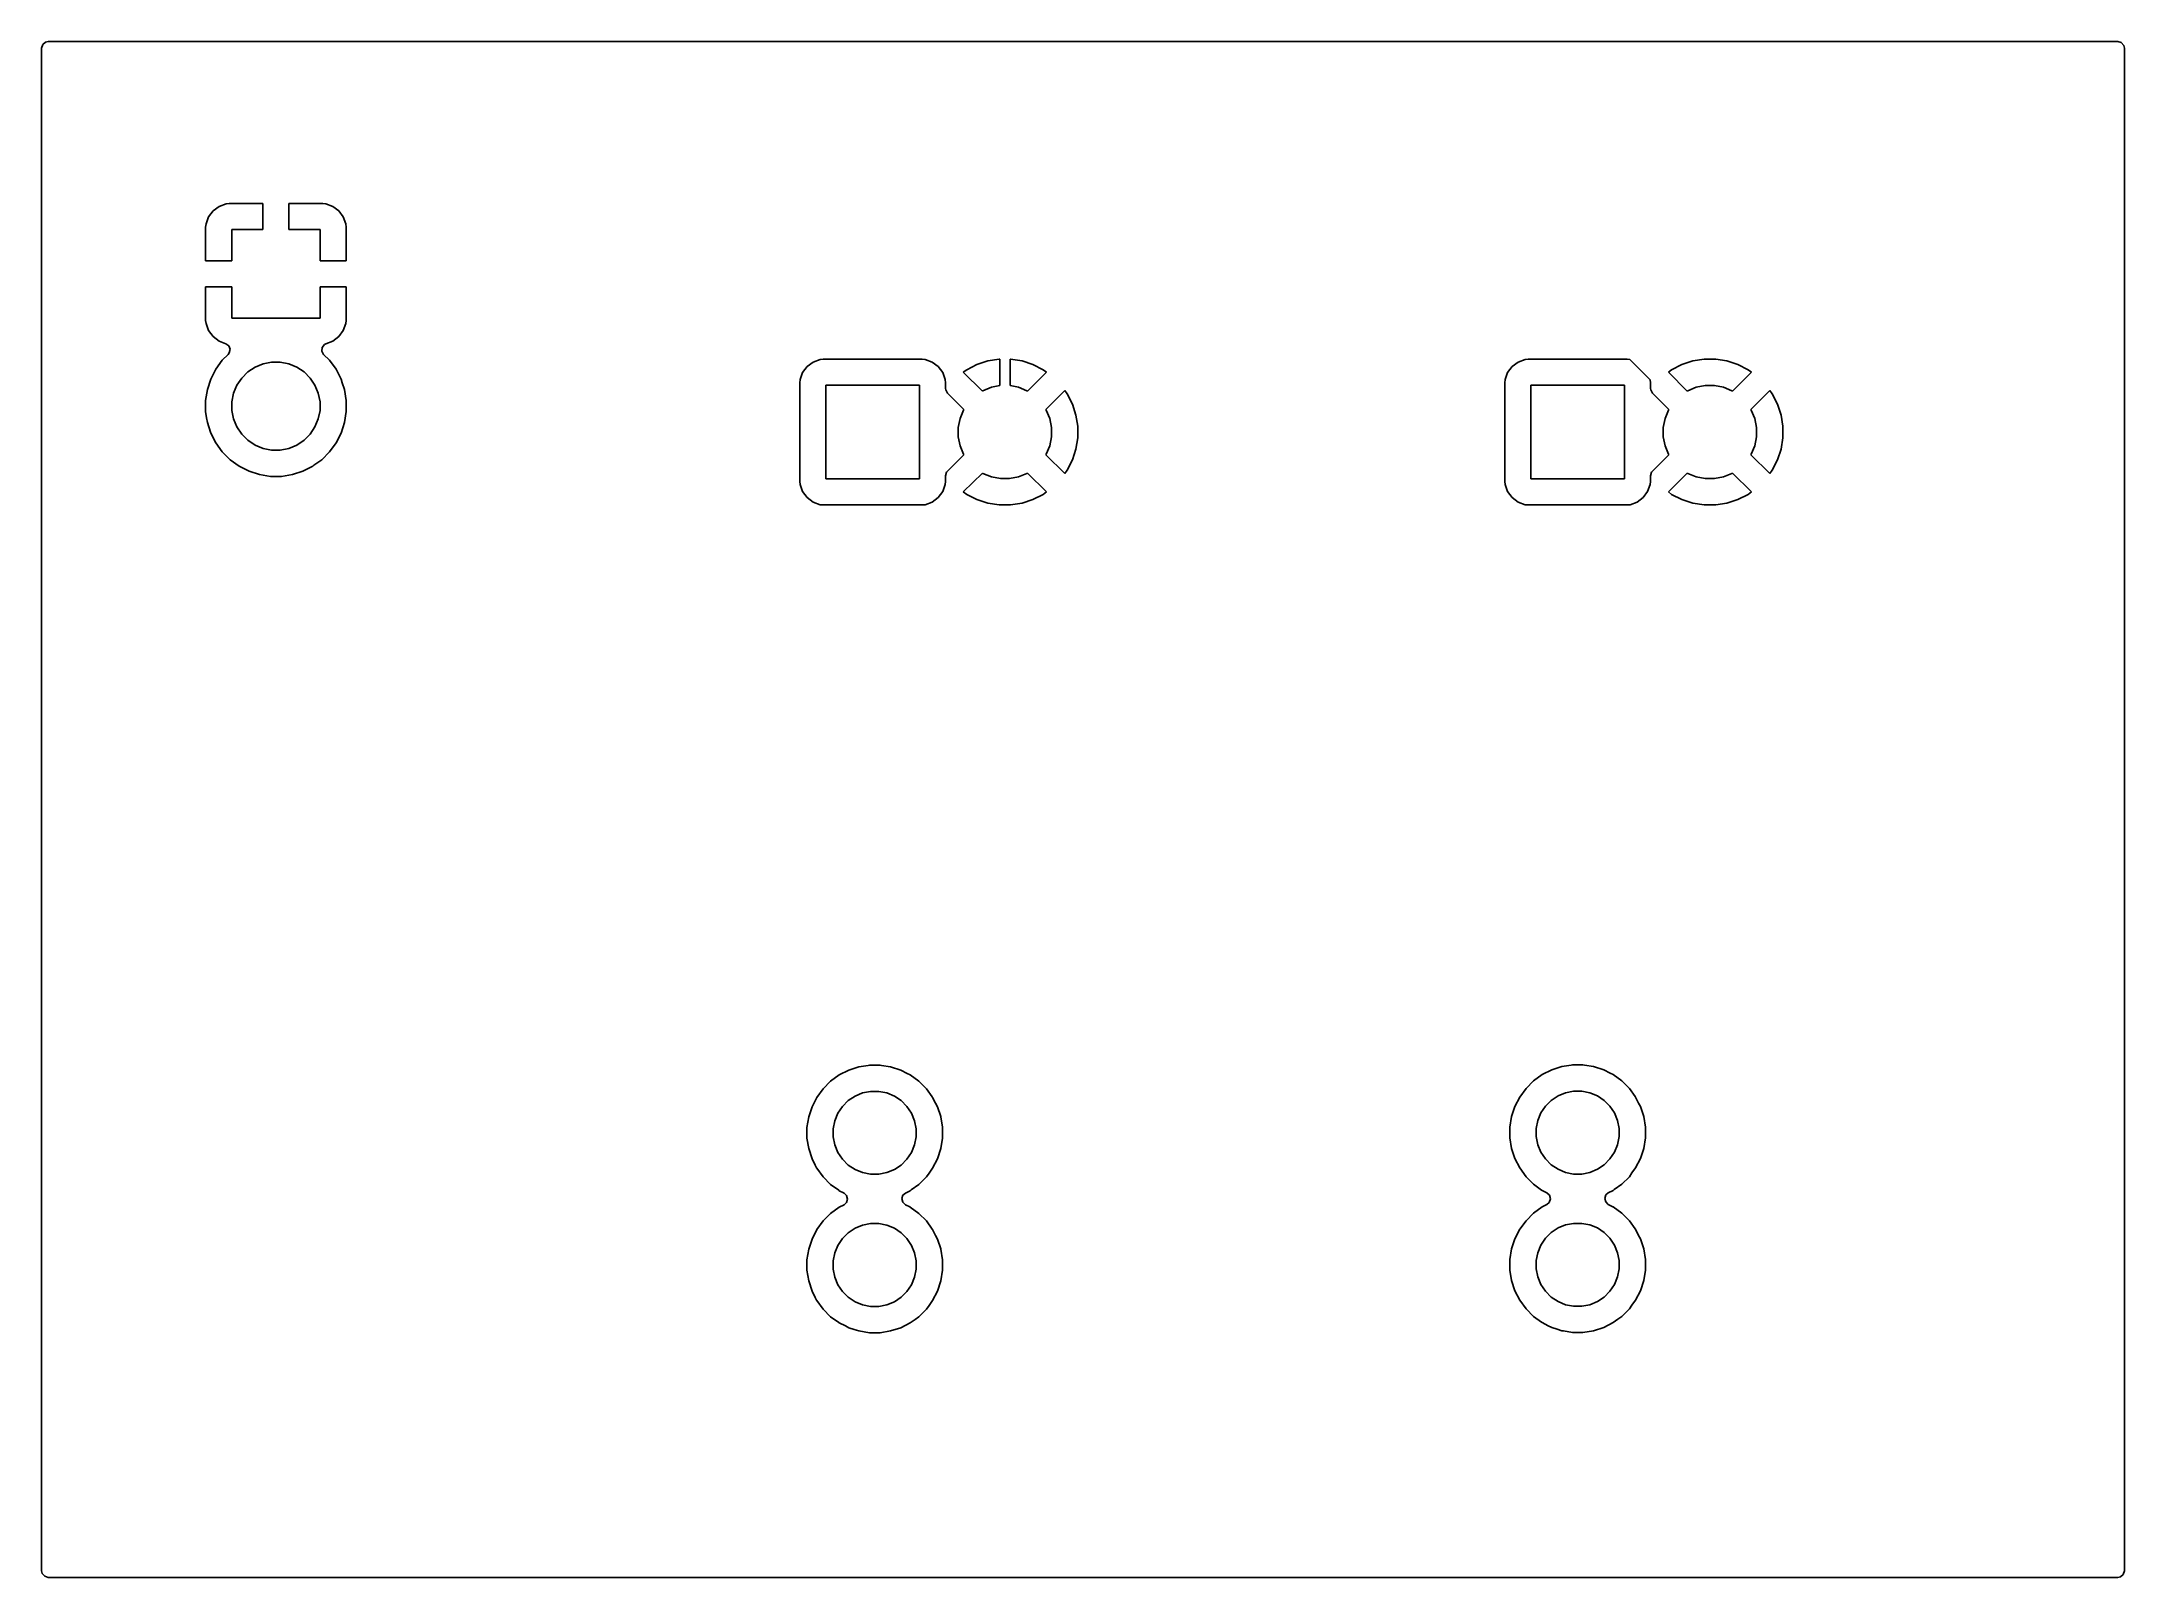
# Model space of a CAD drawing. Header units: inches. Extents: x 5 to 6.57, y -4.17 to -3.01.
import ezdxf

# ---------------------------------------------------------------- set-up
doc = ezdxf.new("R2010")
doc.units = ezdxf.units.IN
doc.header["$MEASUREMENT"] = 0
doc.layers.add('B.Cu', color=153, linetype='CONTINUOUS', true_color=0x4d7fc4)

msp = doc.modelspace()

# ---------------------------------------------------------------- linework, layer by layer
at = {"layer": 'B.Cu', "linetype": 'CONTINUOUS'}
for p, q in [((5, -3.0167), (5.0008, -3.0141)), ((5, -3.2832), (5, -3.0167)), ((5.0008, -3.0141), (5.0029, -3.0123)), ((5.0029, -3.0123), (5.0049, -3.0118)), ((5.0049, -3.0118), (6.5699, -3.0118)), ((6.5699, -3.0118), (6.5725, -3.0126)), ((6.5725, -3.0126), (6.5743, -3.0147)), ((6.5743, -3.0147), (6.5748, -3.0167)), ((6.5748, -3.0167), (6.5748, -4.1683)), ((5.1262, -3.1444), (5.1243, -3.1497)), ((5.1296, -3.1399), (5.1262, -3.1444)), ((5.1262, -3.1444), (5.1262, -3.1444)), ((5.1342, -3.1365), (5.1296, -3.1399)), ((5.1296, -3.1399), (5.1296, -3.1399)), ((5.1395, -3.1345), (5.1342, -3.1365)), ((5.1342, -3.1365), (5.1342, -3.1365)), ((5.1418, -3.1343), (5.1395, -3.1345)), ((5.1395, -3.1345), (5.1395, -3.1345)), ((5.1673, -3.1343), (5.1418, -3.1343)), ((5.1673, -3.1539), (5.1673, -3.1343)), ((5.2125, -3.1343), (5.187, -3.1343)), ((5.187, -3.1343), (5.187, -3.1539)), ((5.2149, -3.1345), (5.2125, -3.1343)), ((5.2202, -3.1365), (5.2149, -3.1345)), ((5.2149, -3.1345), (5.2149, -3.1345)), ((5.2247, -3.1399), (5.2202, -3.1365)), ((5.2202, -3.1365), (5.2202, -3.1365)), ((5.2281, -3.1444), (5.2247, -3.1399)), ((5.2247, -3.1399), (5.2247, -3.1399)), ((5.2301, -3.1497), (5.2281, -3.1444)), ((5.2281, -3.1444), (5.2281, -3.1444)), ((5.1243, -3.1497), (5.124, -3.1521)), ((5.124, -3.1521), (5.124, -3.1776)), ((5.1243, -3.1497), (5.1243, -3.1497)), ((5.1437, -3.1776), (5.1437, -3.1539)), ((5.1437, -3.1539), (5.1673, -3.1539)), ((5.187, -3.1539), (5.2106, -3.1539)), ((5.2106, -3.1539), (5.2106, -3.1776)), ((5.2303, -3.1521), (5.2301, -3.1497)), ((5.2301, -3.1497), (5.2301, -3.1497)), ((5.2303, -3.1776), (5.2303, -3.1521)), ((5.2303, -3.1521), (5.2303, -3.1521)), ((5.124, -3.1776), (5.1437, -3.1776)), ((5.2106, -3.1776), (5.2303, -3.1776)), ((5.1437, -3.1972), (5.124, -3.1972)), ((5.124, -3.1972), (5.124, -3.2227)), ((5.1437, -3.2209), (5.1437, -3.1972)), ((5.2303, -3.1972), (5.2106, -3.1972)), ((5.2106, -3.1972), (5.2106, -3.2209)), ((5.2303, -3.2227), (5.2303, -3.1972)), ((5.124, -3.2227), (5.1243, -3.2251)), ((5.1243, -3.2251), (5.1243, -3.2251)), ((5.1243, -3.2251), (5.1262, -3.2304)), ((5.2106, -3.2209), (5.1437, -3.2209)), ((5.2281, -3.2304), (5.2301, -3.2251)), ((5.2301, -3.2251), (5.2303, -3.2227)), ((5.2301, -3.2251), (5.2301, -3.2251)), ((5.2303, -3.2227), (5.2303, -3.2227)), ((5.1262, -3.2304), (5.1262, -3.2304)), ((5.1262, -3.2304), (5.1296, -3.2349)), ((5.1296, -3.2349), (5.1296, -3.2349)), ((5.1296, -3.2349), (5.1342, -3.2383)), ((5.1342, -3.2383), (5.1342, -3.2383)), ((5.1342, -3.2383), (5.1393, -3.2403)), ((5.1393, -3.2403), (5.1416, -3.2419)), ((5.1416, -3.2419), (5.1425, -3.2445)), ((5.2119, -3.2459), (5.2121, -3.2431)), ((5.2121, -3.2431), (5.2138, -3.2409)), ((5.2138, -3.2409), (5.215, -3.2403)), ((5.215, -3.2403), (5.2202, -3.2383)), ((5.2202, -3.2383), (5.2247, -3.2349)), ((5.2202, -3.2383), (5.2202, -3.2383)), ((5.2247, -3.2349), (5.2281, -3.2304)), ((5.2247, -3.2349), (5.2247, -3.2349)), ((5.2281, -3.2304), (5.2281, -3.2304)), ((5.1317, -3.2595), (5.1279, -3.267)), ((5.1366, -3.2528), (5.1317, -3.2595)), ((5.1411, -3.2483), (5.1366, -3.2528)), ((5.1419, -3.2472), (5.1411, -3.2483)), ((5.1425, -3.2445), (5.1419, -3.2472)), ((5.1559, -3.2615), (5.1614, -3.2579)), ((5.1614, -3.2579), (5.1675, -3.2554)), ((5.1675, -3.2554), (5.1739, -3.2541)), ((5.1739, -3.2541), (5.1804, -3.2541)), ((5.1804, -3.2541), (5.1869, -3.2554)), ((5.1869, -3.2554), (5.1929, -3.2579)), ((5.1929, -3.2579), (5.1984, -3.2615)), ((5.2132, -3.2483), (5.2119, -3.2459)), ((5.2177, -3.2528), (5.2132, -3.2483)), ((5.2226, -3.2595), (5.2177, -3.2528)), ((5.224, -3.2621), (5.2226, -3.2595)), ((5.2226, -3.2595), (5.2226, -3.2595)), ((5.2226, -3.2595), (5.2226, -3.2595)), ((5.5788, -3.2576), (5.5754, -3.2621)), ((5.5834, -3.2542), (5.5788, -3.2576)), ((5.5788, -3.2576), (5.5788, -3.2576)), ((5.5887, -3.2522), (5.5834, -3.2542)), ((5.5834, -3.2542), (5.5834, -3.2542)), ((5.591, -3.2519), (5.5887, -3.2522)), ((5.6657, -3.2519), (5.591, -3.2519)), ((5.591, -3.2519), (5.591, -3.2519)), ((5.668, -3.2522), (5.6657, -3.2519)), ((5.6657, -3.2519), (5.6657, -3.2519)), ((5.6657, -3.2519), (5.6657, -3.2519)), ((5.6657, -3.2519), (5.6657, -3.2519)), ((5.6733, -3.2542), (5.668, -3.2522)), ((5.668, -3.2522), (5.668, -3.2522)), ((5.6779, -3.2576), (5.6733, -3.2542)), ((5.6733, -3.2542), (5.6733, -3.2542)), ((5.6813, -3.2621), (5.6779, -3.2576)), ((5.6779, -3.2576), (5.6779, -3.2576)), ((5.7072, -3.256), (5.6995, -3.2599)), ((5.7154, -3.2533), (5.7072, -3.256)), ((5.724, -3.252), (5.7154, -3.2533)), ((5.7244, -3.252), (5.724, -3.252)), ((5.7244, -3.2719), (5.7244, -3.252)), ((5.7327, -3.252), (5.7323, -3.252)), ((5.7323, -3.252), (5.7323, -3.2719)), ((5.7413, -3.2533), (5.7327, -3.252)), ((5.7495, -3.256), (5.7413, -3.2533)), ((5.7572, -3.2599), (5.7495, -3.256)), ((6.1119, -3.2576), (6.1085, -3.2621)), ((6.1164, -3.2542), (6.1119, -3.2576)), ((6.1119, -3.2576), (6.1119, -3.2576)), ((6.1218, -3.2522), (6.1164, -3.2542)), ((6.1164, -3.2542), (6.1164, -3.2542)), ((6.1239, -3.252), (6.1218, -3.2522)), ((6.1989, -3.252), (6.1239, -3.252)), ((6.2009, -3.2522), (6.1989, -3.252)), ((6.2163, -3.2676), (6.2009, -3.2522)), ((6.2403, -3.256), (6.2325, -3.2599)), ((6.2485, -3.2533), (6.2403, -3.256)), ((6.2571, -3.252), (6.2485, -3.2533)), ((6.2658, -3.252), (6.2571, -3.252)), ((6.2743, -3.2533), (6.2658, -3.252)), ((6.2826, -3.256), (6.2743, -3.2533)), ((6.2903, -3.2599), (6.2826, -3.256)), ((5.1253, -3.275), (5.124, -3.2832)), ((5.1279, -3.267), (5.1253, -3.275)), ((5.1451, -3.2777), (5.1477, -3.2716)), ((5.1477, -3.2716), (5.1513, -3.2662)), ((5.1513, -3.2662), (5.1559, -3.2615)), ((5.1984, -3.2615), (5.203, -3.2662)), ((5.203, -3.2662), (5.2067, -3.2716)), ((5.2067, -3.2716), (5.2092, -3.2777)), ((5.2264, -3.267), (5.224, -3.2621)), ((5.2273, -3.2698), (5.2264, -3.267)), ((5.2264, -3.267), (5.2264, -3.267)), ((5.2264, -3.267), (5.2264, -3.267)), ((5.229, -3.275), (5.2273, -3.2698)), ((5.2303, -3.2832), (5.229, -3.275)), ((5.5735, -3.2674), (5.5732, -3.2698)), ((5.5732, -3.2698), (5.5732, -3.2698)), ((5.5732, -3.2698), (5.5732, -3.2698)), ((5.5732, -3.2698), (5.5732, -3.3444)), ((5.5754, -3.2621), (5.5735, -3.2674)), ((5.5754, -3.2621), (5.5754, -3.2621)), ((5.5929, -3.3425), (5.5929, -3.2717)), ((5.5929, -3.2717), (5.6638, -3.2717)), ((5.6638, -3.2717), (5.6638, -3.3425)), ((5.6832, -3.2674), (5.6813, -3.2621)), ((5.6813, -3.2621), (5.6813, -3.2621)), ((5.6813, -3.2621), (5.6813, -3.2621)), ((5.6835, -3.2698), (5.6832, -3.2674)), ((5.6835, -3.2741), (5.6835, -3.2698)), ((5.6835, -3.2698), (5.6835, -3.2698)), ((5.6835, -3.2698), (5.6835, -3.2698)), ((5.6836, -3.2752), (5.6835, -3.2741)), ((5.6849, -3.2776), (5.6836, -3.2752)), ((5.6995, -3.2599), (5.6969, -3.2618)), ((5.6969, -3.2618), (5.6969, -3.2618)), ((5.6969, -3.2618), (5.7113, -3.2761)), ((5.7116, -3.2758), (5.7181, -3.2732)), ((5.7181, -3.2732), (5.7244, -3.2719)), ((5.7323, -3.2719), (5.7386, -3.2732)), ((5.7386, -3.2732), (5.745, -3.2758)), ((5.7454, -3.2761), (5.7517, -3.2698)), ((5.7517, -3.2698), (5.7553, -3.2662)), ((5.7553, -3.2662), (5.7597, -3.2618)), ((5.7597, -3.2618), (5.7572, -3.2599)), ((6.1065, -3.2674), (6.1063, -3.2698)), ((6.1063, -3.2698), (6.1063, -3.2698)), ((6.1063, -3.2698), (6.1063, -3.2698)), ((6.1063, -3.2698), (6.1063, -3.3444)), ((6.1085, -3.2621), (6.1065, -3.2674)), ((6.1085, -3.2621), (6.1085, -3.2621)), ((6.126, -3.3425), (6.126, -3.2717)), ((6.126, -3.2717), (6.1969, -3.2717)), ((6.1969, -3.2717), (6.1969, -3.3425)), ((6.2166, -3.2698), (6.2163, -3.2676)), ((6.2166, -3.2741), (6.2166, -3.2698)), ((6.2166, -3.2698), (6.2166, -3.2698)), ((6.2166, -3.2698), (6.2166, -3.2698)), ((6.2167, -3.2752), (6.2166, -3.2741)), ((6.218, -3.2776), (6.2167, -3.2752)), ((6.2325, -3.2599), (6.23, -3.2618)), ((6.23, -3.2618), (6.23, -3.2618)), ((6.23, -3.2618), (6.2443, -3.2761)), ((6.2447, -3.2758), (6.2511, -3.2732)), ((6.2511, -3.2732), (6.2579, -3.2718)), ((6.2579, -3.2718), (6.2649, -3.2718)), ((6.2649, -3.2718), (6.2717, -3.2732)), ((6.2717, -3.2732), (6.2781, -3.2758)), ((6.2785, -3.2761), (6.2928, -3.2618)), ((6.2928, -3.2618), (6.2903, -3.2599)), ((5, -3.833), (5, -3.2832)), ((5.124, -3.2832), (5.124, -3.2916)), ((5.1439, -3.2841), (5.1451, -3.2777)), ((5.1439, -3.2907), (5.1439, -3.2841)), ((5.1451, -3.2971), (5.1439, -3.2907)), ((5.2092, -3.2777), (5.2105, -3.2841)), ((5.2105, -3.2907), (5.2092, -3.2971)), ((5.2105, -3.2841), (5.2105, -3.2907)), ((5.2303, -3.2916), (5.2303, -3.2832)), ((5.6973, -3.29), (5.6849, -3.2776)), ((5.6944, -3.2968), (5.6971, -3.2904)), ((5.6971, -3.2904), (5.6973, -3.29)), ((5.7113, -3.2761), (5.7116, -3.2758)), ((5.745, -3.2758), (5.7454, -3.2761)), ((5.7737, -3.2757), (5.7593, -3.29)), ((5.7593, -3.29), (5.7596, -3.2904)), ((5.7596, -3.2904), (5.7623, -3.2968)), ((5.7755, -3.2782), (5.7737, -3.2757)), ((5.7737, -3.2757), (5.7737, -3.2757)), ((5.7794, -3.2859), (5.7755, -3.2782)), ((5.7821, -3.2942), (5.7794, -3.2859)), ((6.2304, -3.29), (6.218, -3.2776)), ((6.2275, -3.2968), (6.2302, -3.2904)), ((6.2302, -3.2904), (6.2304, -3.29)), ((6.2443, -3.2761), (6.2447, -3.2758)), ((6.2781, -3.2758), (6.2785, -3.2761)), ((6.3067, -3.2757), (6.2924, -3.29)), ((6.2924, -3.29), (6.2927, -3.2904)), ((6.2927, -3.2904), (6.2953, -3.2968)), ((6.3086, -3.2782), (6.3067, -3.2757)), ((6.3067, -3.2757), (6.3067, -3.2757)), ((6.3125, -3.2859), (6.3086, -3.2782)), ((6.3152, -3.2942), (6.3125, -3.2859)), ((5.124, -3.2916), (5.1247, -3.2962)), ((5.1247, -3.2962), (5.1253, -3.2999)), ((5.1253, -3.2999), (5.1277, -3.3071)), ((5.1477, -3.3032), (5.1451, -3.2971)), ((5.1513, -3.3086), (5.1477, -3.3032)), ((5.2067, -3.3032), (5.203, -3.3086)), ((5.2092, -3.2971), (5.2067, -3.3032)), ((5.2264, -3.3078), (5.229, -3.2999)), ((5.229, -3.2999), (5.2303, -3.2916)), ((5.6931, -3.3036), (5.6944, -3.2968)), ((5.6931, -3.3106), (5.6931, -3.3036)), ((5.7623, -3.2968), (5.7636, -3.3036)), ((5.7636, -3.3036), (5.7636, -3.3106)), ((5.7835, -3.3027), (5.7821, -3.2942)), ((5.7835, -3.3114), (5.7835, -3.3027)), ((6.2262, -3.3036), (6.2275, -3.2968)), ((6.2262, -3.3106), (6.2262, -3.3036)), ((6.2953, -3.2968), (6.2967, -3.3036)), ((6.2967, -3.3036), (6.2967, -3.3106)), ((6.3165, -3.3027), (6.3152, -3.2942)), ((6.3165, -3.3114), (6.3165, -3.3027)), ((5.1277, -3.3071), (5.1279, -3.3078)), ((5.1279, -3.3078), (5.1317, -3.3153)), ((5.1317, -3.3153), (5.1366, -3.322)), ((5.1366, -3.322), (5.1425, -3.328)), ((5.1559, -3.3133), (5.1513, -3.3086)), ((5.1614, -3.3169), (5.1559, -3.3133)), ((5.1675, -3.3194), (5.1614, -3.3169)), ((5.1739, -3.3207), (5.1675, -3.3194)), ((5.1804, -3.3207), (5.1739, -3.3207)), ((5.1869, -3.3194), (5.1804, -3.3207)), ((5.1929, -3.3169), (5.1869, -3.3194)), ((5.1984, -3.3133), (5.1929, -3.3169)), ((5.203, -3.3086), (5.1984, -3.3133)), ((5.2118, -3.328), (5.2177, -3.322)), ((5.2177, -3.322), (5.2226, -3.3153)), ((5.2177, -3.322), (5.2177, -3.322)), ((5.2177, -3.322), (5.2177, -3.322)), ((5.2226, -3.3153), (5.2264, -3.3078)), ((5.2226, -3.3153), (5.2226, -3.3153)), ((5.2226, -3.3153), (5.2226, -3.3153)), ((5.6944, -3.3174), (5.6931, -3.3106)), ((5.6971, -3.3238), (5.6944, -3.3174)), ((5.7623, -3.3174), (5.7596, -3.3238)), ((5.7636, -3.3106), (5.7623, -3.3174)), ((5.7794, -3.3282), (5.7821, -3.32)), ((5.7821, -3.32), (5.7835, -3.3114)), ((6.2275, -3.3174), (6.2262, -3.3106)), ((6.2302, -3.3238), (6.2275, -3.3174)), ((6.2953, -3.3174), (6.2927, -3.3238)), ((6.2967, -3.3106), (6.2953, -3.3174)), ((6.3125, -3.3282), (6.3152, -3.32)), ((6.3152, -3.32), (6.3165, -3.3114)), ((5.1425, -3.328), (5.1493, -3.3329)), ((5.1493, -3.3329), (5.1493, -3.3329)), ((5.1493, -3.3329), (5.1493, -3.3329)), ((5.1493, -3.3329), (5.1568, -3.3367)), ((5.1568, -3.3367), (5.1647, -3.3393)), ((5.1896, -3.3393), (5.1976, -3.3367)), ((5.1976, -3.3367), (5.205, -3.3329)), ((5.205, -3.3329), (5.2059, -3.3322)), ((5.2059, -3.3322), (5.2118, -3.328)), ((5.2118, -3.328), (5.2118, -3.328)), ((5.2118, -3.328), (5.2118, -3.328)), ((5.6835, -3.3401), (5.6843, -3.3374)), ((5.6843, -3.3374), (5.6849, -3.3366)), ((5.6849, -3.3366), (5.6973, -3.3242)), ((5.7113, -3.3381), (5.6969, -3.3524)), ((5.6973, -3.3242), (5.6971, -3.3238)), ((5.7116, -3.3383), (5.7113, -3.3381)), ((5.7181, -3.341), (5.7116, -3.3383)), ((5.745, -3.3383), (5.7386, -3.341)), ((5.7454, -3.3381), (5.745, -3.3383)), ((5.7597, -3.3524), (5.7454, -3.3381)), ((5.7596, -3.3238), (5.7593, -3.3242)), ((5.7593, -3.3242), (5.7737, -3.3385)), ((5.7737, -3.3385), (5.7755, -3.336)), ((5.7737, -3.3385), (5.7737, -3.3385)), ((5.7755, -3.336), (5.7794, -3.3282)), ((6.2166, -3.3401), (6.2173, -3.3374)), ((6.2173, -3.3374), (6.218, -3.3366)), ((6.218, -3.3366), (6.2304, -3.3242)), ((6.2443, -3.3381), (6.23, -3.3524)), ((6.2304, -3.3242), (6.2302, -3.3238)), ((6.2447, -3.3383), (6.2443, -3.3381)), ((6.2511, -3.341), (6.2447, -3.3383)), ((6.2781, -3.3383), (6.2717, -3.341)), ((6.2785, -3.3381), (6.2781, -3.3383)), ((6.2928, -3.3524), (6.2785, -3.3381)), ((6.2927, -3.3238), (6.2924, -3.3242)), ((6.2924, -3.3242), (6.3067, -3.3385)), ((6.3067, -3.3385), (6.3086, -3.336)), ((6.3067, -3.3385), (6.3067, -3.3385)), ((6.3086, -3.336), (6.3125, -3.3282)), ((5.1647, -3.3393), (5.173, -3.3406)), ((5.173, -3.3406), (5.173, -3.3406)), ((5.173, -3.3406), (5.1813, -3.3406)), ((5.1813, -3.3406), (5.1896, -3.3393)), ((5.1813, -3.3406), (5.1813, -3.3406)), ((5.5732, -3.3444), (5.5732, -3.3444)), ((5.5732, -3.3444), (5.5735, -3.3468)), ((5.5735, -3.3468), (5.5754, -3.3521)), ((5.5754, -3.3521), (5.5754, -3.3521)), ((5.5754, -3.3521), (5.5788, -3.3566)), ((5.6638, -3.3425), (5.5929, -3.3425)), ((5.6779, -3.3566), (5.6813, -3.3521)), ((5.6813, -3.3521), (5.6832, -3.3468)), ((5.6832, -3.3468), (5.6835, -3.3444)), ((5.6835, -3.3444), (5.6835, -3.3401)), ((5.6969, -3.3524), (5.6969, -3.3524)), ((5.6969, -3.3524), (5.6995, -3.3542)), ((5.6995, -3.3542), (5.7072, -3.3582)), ((5.7249, -3.3423), (5.7181, -3.341)), ((5.7318, -3.3423), (5.7249, -3.3423)), ((5.7386, -3.341), (5.7318, -3.3423)), ((5.7495, -3.3582), (5.7572, -3.3542)), ((5.7572, -3.3542), (5.7597, -3.3524)), ((5.7597, -3.3524), (5.7597, -3.3524)), ((6.1063, -3.3444), (6.1063, -3.3444)), ((6.1063, -3.3444), (6.1065, -3.3468)), ((6.1065, -3.3468), (6.1085, -3.3521)), ((6.1085, -3.3521), (6.1085, -3.3521)), ((6.1085, -3.3521), (6.1119, -3.3566)), ((6.1969, -3.3425), (6.126, -3.3425)), ((6.2109, -3.3566), (6.2143, -3.3521)), ((6.2143, -3.3521), (6.2163, -3.3468)), ((6.2163, -3.3468), (6.2166, -3.3444)), ((6.2166, -3.3444), (6.2166, -3.3401)), ((6.23, -3.3524), (6.23, -3.3524)), ((6.23, -3.3524), (6.2325, -3.3542)), ((6.2325, -3.3542), (6.2403, -3.3582)), ((6.2579, -3.3423), (6.2511, -3.341)), ((6.2649, -3.3423), (6.2579, -3.3423)), ((6.2717, -3.341), (6.2649, -3.3423)), ((6.2826, -3.3582), (6.2903, -3.3542)), ((6.2903, -3.3542), (6.2928, -3.3524)), ((6.2928, -3.3524), (6.2928, -3.3524)), ((5.5788, -3.3566), (5.5788, -3.3566)), ((5.5788, -3.3566), (5.5834, -3.36)), ((5.5834, -3.36), (5.5834, -3.36)), ((5.5834, -3.36), (5.5887, -3.362)), ((5.5887, -3.362), (5.5887, -3.362)), ((5.5887, -3.362), (5.589, -3.362)), ((5.589, -3.362), (5.591, -3.3622)), ((5.591, -3.3622), (5.6657, -3.3622)), ((5.6657, -3.3622), (5.668, -3.362)), ((5.668, -3.362), (5.6733, -3.36)), ((5.6733, -3.36), (5.6779, -3.3566)), ((5.7072, -3.3582), (5.7154, -3.3608)), ((5.7154, -3.3608), (5.724, -3.3622)), ((5.724, -3.3622), (5.7327, -3.3622)), ((5.7327, -3.3622), (5.7413, -3.3608)), ((5.7413, -3.3608), (5.7495, -3.3582)), ((6.1119, -3.3566), (6.1119, -3.3566)), ((6.1119, -3.3566), (6.1164, -3.36)), ((6.1164, -3.36), (6.1164, -3.36)), ((6.1164, -3.36), (6.1218, -3.362)), ((6.1218, -3.362), (6.1218, -3.362)), ((6.1218, -3.362), (6.122, -3.362)), ((6.122, -3.362), (6.1241, -3.3622)), ((6.1241, -3.3622), (6.1987, -3.3622)), ((6.1987, -3.3622), (6.2011, -3.362)), ((6.2011, -3.362), (6.2064, -3.36)), ((6.2064, -3.36), (6.2109, -3.3566)), ((6.2403, -3.3582), (6.2485, -3.3608)), ((6.2485, -3.3608), (6.2571, -3.3622)), ((6.2571, -3.3622), (6.2658, -3.3622)), ((6.2658, -3.3622), (6.2743, -3.3608)), ((6.2743, -3.3608), (6.2826, -3.3582)), ((5.6031, -3.7932), (5.5966, -3.798)), ((5.6103, -3.7896), (5.6031, -3.7932)), ((5.6179, -3.7871), (5.6103, -3.7896)), ((5.6249, -3.786), (5.6179, -3.7871)), ((5.6259, -3.7858), (5.6249, -3.786)), ((5.634, -3.7858), (5.6259, -3.7858)), ((5.635, -3.786), (5.634, -3.7858)), ((5.6419, -3.7871), (5.635, -3.786)), ((5.6496, -3.7896), (5.6419, -3.7871)), ((5.6545, -3.7921), (5.6496, -3.7896)), ((5.6568, -3.7932), (5.6545, -3.7921)), ((5.6633, -3.798), (5.6568, -3.7932)), ((5.6568, -3.7932), (5.6568, -3.7932)), ((5.6568, -3.7932), (5.6568, -3.7932)), ((6.1346, -3.793), (6.1281, -3.7978)), ((6.1418, -3.7894), (6.1346, -3.793)), ((6.1494, -3.7869), (6.1418, -3.7894)), ((6.1564, -3.7858), (6.1494, -3.7869)), ((6.1574, -3.7856), (6.1564, -3.7858)), ((6.1654, -3.7856), (6.1574, -3.7856)), ((6.1665, -3.7858), (6.1654, -3.7856)), ((6.1734, -3.7869), (6.1665, -3.7858)), ((6.1811, -3.7894), (6.1734, -3.7869)), ((6.186, -3.7919), (6.1811, -3.7894)), ((6.1883, -3.793), (6.186, -3.7919)), ((6.1948, -3.7978), (6.1883, -3.793)), ((6.1883, -3.793), (6.1883, -3.793)), ((6.1883, -3.793), (6.1883, -3.793)), ((5.5861, -3.8102), (5.5825, -3.8174)), ((5.5909, -3.8037), (5.5861, -3.8102)), ((5.5966, -3.798), (5.5909, -3.8037)), ((5.6099, -3.8127), (5.6151, -3.8092)), ((5.6151, -3.8092), (5.6208, -3.8069)), ((5.6208, -3.8069), (5.6268, -3.8057)), ((5.6268, -3.8057), (5.633, -3.8057)), ((5.633, -3.8057), (5.6391, -3.8069)), ((5.6391, -3.8069), (5.6448, -3.8092)), ((5.6448, -3.8092), (5.6499, -3.8127)), ((5.669, -3.8037), (5.6633, -3.798)), ((5.6734, -3.8098), (5.669, -3.8037)), ((5.6737, -3.8102), (5.6734, -3.8098)), ((5.676, -3.8147), (5.6737, -3.8102)), ((6.1176, -3.81), (6.114, -3.8172)), ((6.1224, -3.8035), (6.1176, -3.81)), ((6.1281, -3.7978), (6.1224, -3.8035)), ((6.1414, -3.8125), (6.1466, -3.809)), ((6.1466, -3.809), (6.1523, -3.8067)), ((6.1523, -3.8067), (6.1583, -3.8055)), ((6.1583, -3.8055), (6.1645, -3.8055)), ((6.1645, -3.8055), (6.1706, -3.8067)), ((6.1706, -3.8067), (6.1763, -3.809)), ((6.1763, -3.809), (6.1814, -3.8125)), ((6.2005, -3.8035), (6.1948, -3.7978)), ((6.2049, -3.8096), (6.2005, -3.8035)), ((6.2052, -3.81), (6.2049, -3.8096)), ((6.2075, -3.8146), (6.2052, -3.81)), ((5.58, -3.825), (5.5787, -3.833)), ((5.5825, -3.8174), (5.58, -3.825)), ((5.5998, -3.8279), (5.6021, -3.8222)), ((5.6021, -3.8222), (5.6056, -3.817)), ((5.6056, -3.817), (5.6099, -3.8127)), ((5.6499, -3.8127), (5.6543, -3.817)), ((5.6543, -3.817), (5.6577, -3.8222)), ((5.6577, -3.8222), (5.6601, -3.8279)), ((5.6774, -3.8174), (5.676, -3.8147)), ((5.6798, -3.8248), (5.6774, -3.8174)), ((5.6799, -3.825), (5.6798, -3.8248)), ((5.6811, -3.8328), (5.6799, -3.825)), ((6.1115, -3.8248), (6.1102, -3.8328)), ((6.114, -3.8172), (6.1115, -3.8248)), ((6.1313, -3.8277), (6.1336, -3.822)), ((6.1336, -3.822), (6.1371, -3.8168)), ((6.1371, -3.8168), (6.1414, -3.8125)), ((6.1814, -3.8125), (6.1858, -3.8168)), ((6.1858, -3.8168), (6.1892, -3.822)), ((6.1892, -3.822), (6.1916, -3.8277)), ((6.2089, -3.8172), (6.2075, -3.8146)), ((6.2114, -3.8248), (6.2089, -3.8172)), ((6.2089, -3.8172), (6.2089, -3.8172)), ((6.2089, -3.8172), (6.2089, -3.8172)), ((6.2126, -3.8328), (6.2114, -3.8248)), ((5, -4.1683), (5, -3.833)), ((5.5787, -3.833), (5.5787, -3.841)), ((5.5787, -3.841), (5.58, -3.849)), ((5.5986, -3.8339), (5.5998, -3.8279)), ((5.5986, -3.8401), (5.5986, -3.8339)), ((5.5998, -3.8462), (5.5986, -3.8401)), ((5.6601, -3.8279), (5.6613, -3.8339)), ((5.6613, -3.8401), (5.6601, -3.8462)), ((5.6613, -3.8339), (5.6613, -3.8401)), ((5.6799, -3.849), (5.6811, -3.841)), ((5.6811, -3.833), (5.6811, -3.8328)), ((5.6811, -3.841), (5.6811, -3.833)), ((6.1102, -3.8328), (6.1102, -3.8408)), ((6.1102, -3.8408), (6.1115, -3.8488)), ((6.1301, -3.8337), (6.1313, -3.8277)), ((6.1301, -3.8399), (6.1301, -3.8337)), ((6.1313, -3.846), (6.1301, -3.8399)), ((6.1916, -3.8277), (6.1928, -3.8337)), ((6.1928, -3.8399), (6.1916, -3.846)), ((6.1928, -3.8337), (6.1928, -3.8399)), ((6.2114, -3.8488), (6.2126, -3.8408)), ((6.2126, -3.8408), (6.2126, -3.8328)), ((5.58, -3.849), (5.5825, -3.8567)), ((5.5825, -3.8567), (5.585, -3.8616)), ((5.6021, -3.8519), (5.5998, -3.8462)), ((5.6056, -3.857), (5.6021, -3.8519)), ((5.6099, -3.8614), (5.6056, -3.857)), ((5.6543, -3.857), (5.6499, -3.8614)), ((5.6577, -3.8519), (5.6543, -3.857)), ((5.6601, -3.8462), (5.6577, -3.8519)), ((5.6737, -3.8638), (5.6774, -3.8567)), ((5.6774, -3.8567), (5.6799, -3.849)), ((6.1115, -3.8488), (6.114, -3.8565)), ((6.114, -3.8565), (6.1176, -3.8636)), ((6.1336, -3.8517), (6.1313, -3.846)), ((6.1371, -3.8568), (6.1336, -3.8517)), ((6.1414, -3.8612), (6.1371, -3.8568)), ((6.1858, -3.8568), (6.1814, -3.8612)), ((6.1892, -3.8517), (6.1858, -3.8568)), ((6.1916, -3.846), (6.1892, -3.8517)), ((6.2052, -3.8636), (6.2089, -3.8565)), ((6.2089, -3.8565), (6.2114, -3.8488)), ((5.585, -3.8616), (5.586, -3.8636)), ((5.586, -3.8636), (5.5861, -3.8638)), ((5.5861, -3.8638), (5.5909, -3.8704)), ((5.5909, -3.8704), (5.5966, -3.8761)), ((5.6151, -3.8648), (5.6099, -3.8614)), ((5.6208, -3.8671), (5.6151, -3.8648)), ((5.6268, -3.8684), (5.6208, -3.8671)), ((5.633, -3.8684), (5.6268, -3.8684)), ((5.6391, -3.8671), (5.633, -3.8684)), ((5.6448, -3.8648), (5.6391, -3.8671)), ((5.6499, -3.8614), (5.6448, -3.8648)), ((5.6633, -3.8761), (5.669, -3.8704)), ((5.669, -3.8704), (5.6711, -3.8675)), ((5.669, -3.8704), (5.669, -3.8704)), ((5.669, -3.8704), (5.669, -3.8704)), ((5.6711, -3.8675), (5.6737, -3.8638)), ((6.1176, -3.8636), (6.1224, -3.8702)), ((6.1224, -3.8702), (6.1281, -3.8759)), ((6.1466, -3.8646), (6.1414, -3.8612)), ((6.1523, -3.867), (6.1466, -3.8646)), ((6.1583, -3.8682), (6.1523, -3.867)), ((6.1645, -3.8682), (6.1583, -3.8682)), ((6.1706, -3.867), (6.1645, -3.8682)), ((6.1763, -3.8646), (6.1706, -3.867)), ((6.1814, -3.8612), (6.1763, -3.8646)), ((6.1948, -3.8759), (6.2005, -3.8702)), ((6.2005, -3.8702), (6.2025, -3.8673)), ((6.2005, -3.8702), (6.2005, -3.8702)), ((6.2005, -3.8702), (6.2005, -3.8702)), ((6.2025, -3.8673), (6.2052, -3.8636)), ((5.5966, -3.8761), (5.6027, -3.8805)), ((5.6027, -3.8805), (5.6031, -3.8808)), ((5.6031, -3.8808), (5.6063, -3.8825)), ((5.6063, -3.8825), (5.6067, -3.8827)), ((5.6067, -3.8827), (5.6087, -3.8845)), ((5.6094, -3.8872), (5.6085, -3.8898)), ((5.6087, -3.8845), (5.6094, -3.8872)), ((5.6504, -3.8868), (5.6513, -3.8842)), ((5.6511, -3.8895), (5.6504, -3.8868)), ((5.6531, -3.8914), (5.6511, -3.8895)), ((5.6513, -3.8842), (5.6531, -3.8827)), ((5.6531, -3.8827), (5.6568, -3.8808)), ((5.6568, -3.8808), (5.6576, -3.8802)), ((5.6576, -3.8802), (5.6633, -3.8761)), ((5.6633, -3.8761), (5.6633, -3.8761)), ((5.6633, -3.8761), (5.6633, -3.8761)), ((6.1281, -3.8759), (6.1342, -3.8803)), ((6.1342, -3.8803), (6.1346, -3.8806)), ((6.1346, -3.8806), (6.1382, -3.8824)), ((6.1382, -3.8824), (6.1382, -3.8825)), ((6.1382, -3.8825), (6.1402, -3.8843)), ((6.14, -3.8896), (6.1382, -3.8912)), ((6.1409, -3.887), (6.14, -3.8896)), ((6.1402, -3.8843), (6.1409, -3.887)), ((6.1819, -3.8866), (6.1828, -3.884)), ((6.1826, -3.8893), (6.1819, -3.8866)), ((6.1846, -3.8912), (6.1826, -3.8893)), ((6.1828, -3.884), (6.1846, -3.8825)), ((6.1846, -3.8825), (6.1883, -3.8806)), ((6.1883, -3.8806), (6.1891, -3.88)), ((6.1891, -3.88), (6.1948, -3.8759)), ((6.1948, -3.8759), (6.1948, -3.8759)), ((6.1948, -3.8759), (6.1948, -3.8759)), ((5.5909, -3.9037), (5.5861, -3.9102)), ((5.5966, -3.898), (5.5909, -3.9037)), ((5.6031, -3.8932), (5.5966, -3.898)), ((5.6067, -3.8914), (5.6031, -3.8932)), ((5.6085, -3.8898), (5.6067, -3.8914)), ((5.6564, -3.893), (5.6531, -3.8914)), ((5.6568, -3.8932), (5.6564, -3.893)), ((5.6633, -3.898), (5.6568, -3.8932)), ((5.669, -3.9037), (5.6633, -3.898)), ((5.6734, -3.9098), (5.669, -3.9037)), ((6.1224, -3.9035), (6.1176, -3.91)), ((6.1281, -3.8978), (6.1224, -3.9035)), ((6.1346, -3.893), (6.1281, -3.8978)), ((6.1382, -3.8912), (6.1346, -3.893)), ((6.188, -3.8929), (6.1846, -3.8912)), ((6.1883, -3.893), (6.188, -3.8929)), ((6.1948, -3.8978), (6.1883, -3.893)), ((6.2005, -3.9035), (6.1948, -3.8978)), ((6.2049, -3.9096), (6.2005, -3.9035)), ((5.5825, -3.9174), (5.58, -3.925)), ((5.5861, -3.9102), (5.5825, -3.9174)), ((5.6021, -3.9222), (5.6056, -3.917)), ((5.6056, -3.917), (5.6099, -3.9127)), ((5.6099, -3.9127), (5.6151, -3.9092)), ((5.6151, -3.9092), (5.6208, -3.9069)), ((5.6208, -3.9069), (5.6268, -3.9057)), ((5.6268, -3.9057), (5.633, -3.9057)), ((5.633, -3.9057), (5.6391, -3.9069)), ((5.6391, -3.9069), (5.6448, -3.9092)), ((5.6448, -3.9092), (5.6499, -3.9127)), ((5.6499, -3.9127), (5.6543, -3.917)), ((5.6543, -3.917), (5.6577, -3.9222)), ((5.6737, -3.9102), (5.6734, -3.9098)), ((5.676, -3.9147), (5.6737, -3.9102)), ((5.6774, -3.9174), (5.676, -3.9147)), ((5.6798, -3.9248), (5.6774, -3.9174)), ((6.114, -3.9172), (6.1115, -3.9248)), ((6.1176, -3.91), (6.114, -3.9172)), ((6.1336, -3.922), (6.1371, -3.9168)), ((6.1371, -3.9168), (6.1414, -3.9125)), ((6.1414, -3.9125), (6.1466, -3.909)), ((6.1466, -3.909), (6.1523, -3.9067)), ((6.1523, -3.9067), (6.1583, -3.9055)), ((6.1583, -3.9055), (6.1645, -3.9055)), ((6.1645, -3.9055), (6.1706, -3.9067)), ((6.1706, -3.9067), (6.1763, -3.909)), ((6.1763, -3.909), (6.1814, -3.9125)), ((6.1814, -3.9125), (6.1858, -3.9168)), ((6.1858, -3.9168), (6.1892, -3.922)), ((6.2052, -3.91), (6.2049, -3.9096)), ((6.2075, -3.9146), (6.2052, -3.91)), ((6.2089, -3.9172), (6.2075, -3.9146)), ((6.2114, -3.9248), (6.2089, -3.9172)), ((6.2089, -3.9172), (6.2089, -3.9172)), ((6.2089, -3.9172), (6.2089, -3.9172)), ((5.58, -3.925), (5.5787, -3.933)), ((5.5787, -3.933), (5.5787, -3.941)), ((5.5986, -3.9339), (5.5998, -3.9279)), ((5.5986, -3.9401), (5.5986, -3.9339)), ((5.5998, -3.9279), (5.6021, -3.9222)), ((5.6577, -3.9222), (5.6601, -3.9279)), ((5.6601, -3.9279), (5.6613, -3.9339)), ((5.6613, -3.9339), (5.6613, -3.9401)), ((5.6799, -3.925), (5.6798, -3.9248)), ((5.6811, -3.933), (5.6799, -3.925)), ((5.6811, -3.941), (5.6811, -3.933)), ((6.1115, -3.9248), (6.1102, -3.9328)), ((6.1102, -3.9328), (6.1102, -3.9408)), ((6.1301, -3.9337), (6.1313, -3.9277)), ((6.1301, -3.9399), (6.1301, -3.9337)), ((6.1313, -3.9277), (6.1336, -3.922)), ((6.1892, -3.922), (6.1916, -3.9277)), ((6.1916, -3.9277), (6.1928, -3.9337)), ((6.1928, -3.9337), (6.1928, -3.9399)), ((6.2126, -3.9328), (6.2114, -3.9248)), ((6.2126, -3.9408), (6.2126, -3.9328)), ((5.5787, -3.941), (5.58, -3.949)), ((5.58, -3.949), (5.5825, -3.9567)), ((5.5998, -3.9462), (5.5986, -3.9401)), ((5.6021, -3.9519), (5.5998, -3.9462)), ((5.6056, -3.957), (5.6021, -3.9519)), ((5.6577, -3.9519), (5.6543, -3.957)), ((5.6601, -3.9462), (5.6577, -3.9519)), ((5.6613, -3.9401), (5.6601, -3.9462)), ((5.6774, -3.9567), (5.6799, -3.949)), ((5.6799, -3.949), (5.6811, -3.941)), ((6.1102, -3.9408), (6.1115, -3.9488)), ((6.1115, -3.9488), (6.114, -3.9565)), ((6.1313, -3.946), (6.1301, -3.9399)), ((6.1336, -3.9517), (6.1313, -3.946)), ((6.1371, -3.9568), (6.1336, -3.9517)), ((6.1892, -3.9517), (6.1858, -3.9568)), ((6.1916, -3.946), (6.1892, -3.9517)), ((6.1928, -3.9399), (6.1916, -3.946)), ((6.2089, -3.9565), (6.2114, -3.9488)), ((6.2114, -3.9488), (6.2126, -3.9408)), ((5.5825, -3.9567), (5.585, -3.9616)), ((5.585, -3.9616), (5.586, -3.9636)), ((5.586, -3.9636), (5.5861, -3.9638)), ((5.5861, -3.9638), (5.5909, -3.9704)), ((5.6099, -3.9614), (5.6056, -3.957)), ((5.6151, -3.9648), (5.6099, -3.9614)), ((5.6208, -3.9671), (5.6151, -3.9648)), ((5.6268, -3.9684), (5.6208, -3.9671)), ((5.633, -3.9684), (5.6268, -3.9684)), ((5.6391, -3.9671), (5.633, -3.9684)), ((5.6448, -3.9648), (5.6391, -3.9671)), ((5.6499, -3.9614), (5.6448, -3.9648)), ((5.6543, -3.957), (5.6499, -3.9614)), ((5.669, -3.9704), (5.6711, -3.9675)), ((5.6711, -3.9675), (5.6737, -3.9638)), ((5.6737, -3.9638), (5.6774, -3.9567)), ((6.114, -3.9565), (6.1176, -3.9636)), ((6.1176, -3.9636), (6.1224, -3.9702)), ((6.1414, -3.9612), (6.1371, -3.9568)), ((6.1466, -3.9646), (6.1414, -3.9612)), ((6.1523, -3.967), (6.1466, -3.9646)), ((6.1583, -3.9682), (6.1523, -3.967)), ((6.1645, -3.9682), (6.1583, -3.9682)), ((6.1706, -3.967), (6.1645, -3.9682)), ((6.1763, -3.9646), (6.1706, -3.967)), ((6.1814, -3.9612), (6.1763, -3.9646)), ((6.1858, -3.9568), (6.1814, -3.9612)), ((6.2005, -3.9702), (6.2025, -3.9673)), ((6.2025, -3.9673), (6.2052, -3.9636)), ((6.2052, -3.9636), (6.2089, -3.9565)), ((5.5909, -3.9704), (5.5966, -3.9761)), ((5.5966, -3.9761), (5.6027, -3.9805)), ((5.6027, -3.9805), (5.6031, -3.9808)), ((5.6031, -3.9808), (5.6077, -3.9831)), ((5.6077, -3.9831), (5.6103, -3.9845)), ((5.6496, -3.9845), (5.6568, -3.9808)), ((5.6568, -3.9808), (5.6604, -3.9781)), ((5.6604, -3.9781), (5.6633, -3.9761)), ((5.6633, -3.9761), (5.669, -3.9704)), ((5.6633, -3.9761), (5.6633, -3.9761)), ((5.6633, -3.9761), (5.6633, -3.9761)), ((5.669, -3.9704), (5.669, -3.9704)), ((5.669, -3.9704), (5.669, -3.9704)), ((6.1224, -3.9702), (6.1281, -3.9759)), ((6.1281, -3.9759), (6.1342, -3.9803)), ((6.1342, -3.9803), (6.1346, -3.9806)), ((6.1346, -3.9806), (6.1392, -3.9829)), ((6.1392, -3.9829), (6.1418, -3.9843)), ((6.1811, -3.9843), (6.1883, -3.9806)), ((6.1883, -3.9806), (6.1919, -3.9779)), ((6.1919, -3.9779), (6.1948, -3.9759)), ((6.1948, -3.9759), (6.2005, -3.9702)), ((6.1948, -3.9759), (6.1948, -3.9759)), ((6.1948, -3.9759), (6.1948, -3.9759)), ((6.2005, -3.9702), (6.2005, -3.9702)), ((6.2005, -3.9702), (6.2005, -3.9702)), ((5.6103, -3.9845), (5.6103, -3.9845)), ((5.6103, -3.9845), (5.6103, -3.9845)), ((5.6103, -3.9845), (5.6144, -3.9858)), ((5.6144, -3.9858), (5.6179, -3.9869)), ((5.6179, -3.9869), (5.6219, -3.9876)), ((5.6219, -3.9876), (5.6259, -3.9882)), ((5.6259, -3.9882), (5.6259, -3.9882)), ((5.6259, -3.9882), (5.634, -3.9882)), ((5.634, -3.9882), (5.6419, -3.9869)), ((5.634, -3.9882), (5.634, -3.9882)), ((5.6419, -3.9869), (5.6496, -3.9845)), ((6.1418, -3.9843), (6.1418, -3.9843)), ((6.1418, -3.9843), (6.1418, -3.9843)), ((6.1418, -3.9843), (6.1459, -3.9856)), ((6.1459, -3.9856), (6.1494, -3.9868)), ((6.1494, -3.9868), (6.1507, -3.9869)), ((6.1507, -3.9869), (6.1574, -3.988)), ((6.1574, -3.988), (6.1574, -3.988)), ((6.1574, -3.988), (6.1654, -3.988)), ((6.1654, -3.988), (6.1734, -3.9868)), ((6.1654, -3.988), (6.1654, -3.988)), ((6.1734, -3.9868), (6.1811, -3.9843)), ((5.0005, -4.1704), (5, -4.1683)), ((5.0023, -4.1724), (5.0005, -4.1704)), ((5.0049, -4.1732), (5.0023, -4.1724)), ((6.5719, -4.1728), (6.5699, -4.1732)), ((6.574, -4.171), (6.5719, -4.1728)), ((6.5748, -4.1683), (6.574, -4.171)), ((6.5699, -4.1732), (5.0049, -4.1732))]:
    msp.add_line(p, q, dxfattribs=at)

doc.saveas('drawing.dxf')
